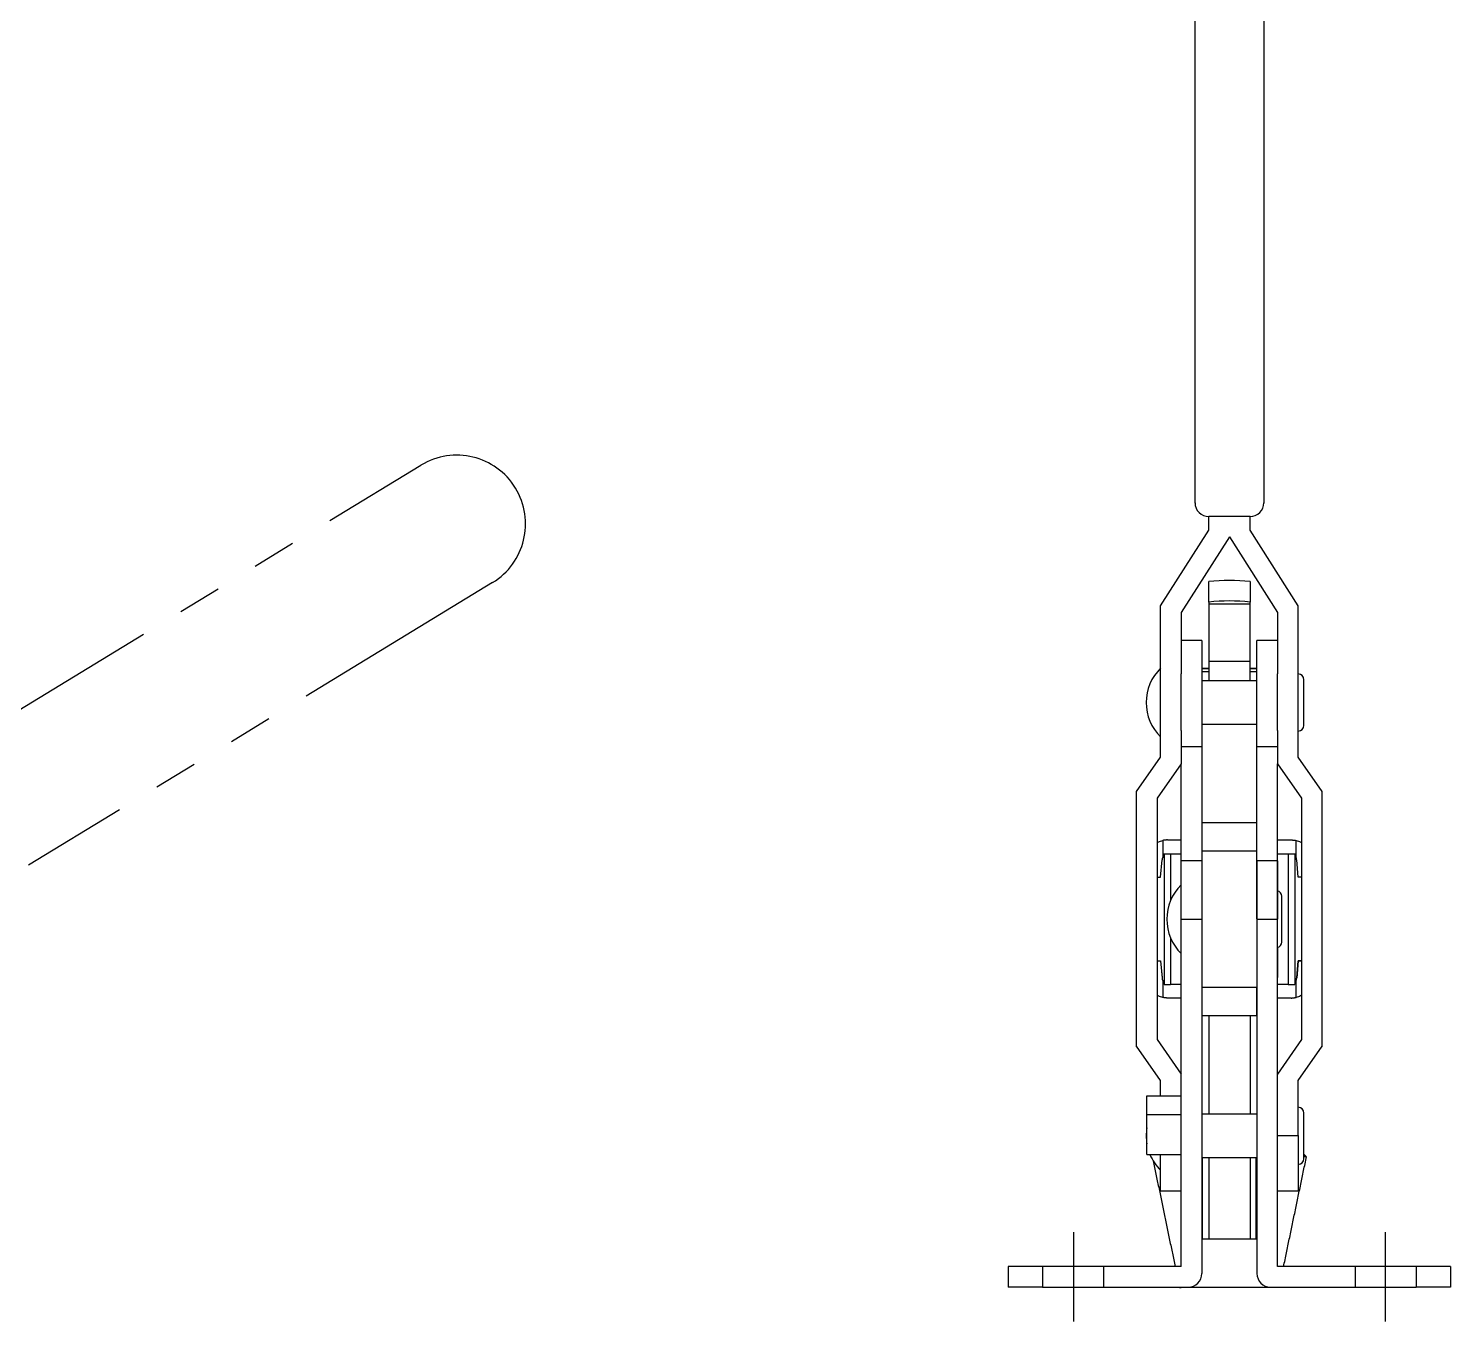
# Model space of a CAD drawing. Header units: millimetres. Extents: x 32 to 447, y 35 to 549.
# Drawn here: x 240.5 to 447.2, y 186.9 to 374.9 of the extents above; entities that cross this region are included whole.
import ezdxf

# ---------------------------------------------------------------- set-up
doc = ezdxf.new("R2010")
doc.units = ezdxf.units.MM
for name, pattern in [('CENTER', [50.8, 31.75, -6.35, 6.35, -6.35]), ('DASHED', [19.05, 12.7, -6.35]), ('PHANTOM', [63.5, 31.75, -6.35, 6.35, -6.35, 6.35, -6.35])]:
    doc.linetypes.add(name, pattern=pattern)
doc.layers.add('CENTER', color=1, linetype='CENTER')

msp = doc.modelspace()

# ---------------------------------------------------------------- linework, layer by layer
at = {"color": 7, "linetype": 'Continuous'}
for p, q in [((410.06, 305.93), (410.06, 384.93)), ((410.06, 305.93), (410.06, 384.93)), ((420.06, 384.93), (420.06, 305.93)), ((420.06, 384.93), (420.06, 305.93)), ((410.06, 305.85), (410.06, 305.93)), ((410.06, 305.85), (410.06, 305.93)), ((418.06, 303.93), (412.06, 303.93)), ((412.06, 301.93), (412.06, 303.93)), ((418.06, 303.93), (412.06, 303.93)), ((412.06, 301.93), (412.06, 303.93)), ((418.06, 301.93), (418.06, 303.93)), ((418.06, 301.93), (418.06, 303.93)), ((420.06, 305.93), (420.06, 305.85)), ((420.06, 305.93), (420.06, 305.85)), ((405.06, 290.93), (412.06, 301.93)), ((405.06, 290.93), (412.06, 301.93)), ((425.06, 290.93), (418.06, 301.93)), ((425.06, 290.93), (418.06, 301.93)), ((415.06, 300.96), (408.06, 289.96)), ((415.06, 300.96), (422.06, 289.96)), ((415.06, 300.87), (415.06, 300.96)), ((415.06, 300.87), (415.06, 300.96)), ((412.06, 291.49), (412.06, 294.48)), ((412.06, 291.49), (412.06, 294.48)), ((418.06, 294.48), (418.06, 291.49)), ((418.06, 294.48), (418.06, 291.49)), ((412.06, 291.49), (412.06, 291.22)), ((412.06, 291.49), (412.06, 291.22)), ((418.06, 291.22), (418.06, 291.49)), ((418.06, 291.22), (418.06, 291.49)), ((405.06, 268.93), (405.06, 290.93)), ((405.06, 268.93), (405.06, 290.93)), ((408.06, 289.96), (408.06, 281.05)), ((408.06, 289.96), (408.06, 281.05)), ((412.06, 291.22), (418.06, 291.22)), ((412.06, 291.22), (412.06, 282.89)), ((412.06, 291.22), (412.06, 282.89)), ((418.06, 282.89), (418.06, 291.22)), ((418.06, 282.89), (418.06, 291.22)), ((422.06, 289.96), (422.06, 281.05)), ((422.06, 289.96), (422.06, 281.05)), ((425.06, 268.93), (425.06, 290.93)), ((425.06, 268.93), (425.06, 290.93)), ((411.06, 285.89), (411.06, 270.44)), ((411.06, 285.89), (411.06, 270.44)), ((419.06, 270.44), (419.06, 285.89)), ((419.06, 270.44), (419.06, 285.89)), ((412.06, 282.89), (418.06, 282.89)), ((412.06, 282.89), (412.06, 280.04)), ((412.06, 282.89), (412.06, 280.04)), ((418.06, 280.04), (418.06, 282.89)), ((418.06, 280.04), (418.06, 282.89)), ((408.06, 272.81), (408.06, 281.05)), ((408.06, 272.81), (408.06, 281.05)), ((422.06, 272.81), (422.06, 281.05)), ((422.06, 272.81), (422.06, 281.05)), ((425.88, 273.56), (425.88, 280.21)), ((425.88, 273.56), (425.88, 280.21)), ((408.06, 272.81), (408.06, 267.99)), ((408.06, 272.81), (408.06, 267.99)), ((422.06, 272.81), (422.06, 267.99)), ((422.06, 272.81), (422.06, 267.99)), ((401.56, 263.93), (405.06, 268.93)), ((401.56, 263.93), (405.06, 268.93)), ((411.06, 270.44), (408.06, 270.44)), ((411.06, 270.44), (408.06, 270.44)), ((411.06, 270.44), (411.06, 258.79)), ((411.06, 270.44), (411.06, 258.79)), ((422.06, 270.44), (419.06, 270.44)), ((419.06, 258.79), (419.06, 270.44)), ((422.06, 270.44), (419.06, 270.44)), ((419.06, 258.79), (419.06, 270.44)), ((428.56, 263.93), (425.06, 268.93)), ((428.56, 263.93), (425.06, 268.93)), ((408.06, 267.99), (404.56, 262.99)), ((408.06, 267.98), (408.06, 267.99)), ((408.06, 267.98), (408.06, 267.99)), ((408.06, 253.89), (408.06, 267.98)), ((408.06, 253.88), (408.06, 267.98)), ((422.06, 267.99), (425.56, 262.99)), ((422.06, 267.98), (422.06, 267.99)), ((422.06, 267.98), (422.06, 267.99)), ((422.06, 253.89), (422.06, 267.98)), ((422.06, 253.88), (422.06, 267.98)), ((401.56, 226.93), (401.56, 263.93)), ((401.56, 226.93), (401.56, 263.93)), ((404.56, 262.99), (404.56, 227.88)), ((404.56, 262.99), (404.56, 227.88)), ((425.56, 262.99), (425.56, 227.88)), ((425.56, 262.99), (425.56, 227.88)), ((428.56, 226.93), (428.56, 263.93)), ((428.56, 226.93), (428.56, 263.93)), ((411.06, 258.79), (411.06, 255.3)), ((411.06, 258.79), (411.06, 255.3)), ((419.06, 255.3), (419.06, 258.79)), ((419.06, 255.3), (419.06, 258.79)), ((405.36, 256.84), (405.36, 254.32)), ((405.36, 256.84), (405.36, 254.32)), ((424.76, 254.32), (424.76, 256.84)), ((424.76, 254.32), (424.76, 256.84)), ((405.56, 254.91), (405.56, 254.92)), ((405.56, 254.91), (405.56, 254.92)), ((405.56, 254.91), (405.56, 235.91)), ((405.56, 254.91), (405.56, 235.91)), ((406.5, 254.91), (408.06, 254.91)), ((406.5, 254.91), (406.5, 248.09)), ((406.5, 254.91), (406.5, 248.09)), ((408.06, 255.15), (408.06, 255.15)), ((408.06, 255.03), (408.06, 255.15)), ((408.06, 255.15), (408.06, 255.15)), ((408.06, 255.03), (408.06, 255.15)), ((419.06, 255.3), (411.06, 255.3)), ((411.06, 255.3), (411.06, 245.39)), ((411.06, 255.3), (411.06, 245.23)), ((419.06, 245.43), (419.06, 255.3)), ((422.06, 255.15), (422.06, 255.15)), ((422.06, 255.03), (422.06, 255.15)), ((422.06, 255.15), (422.06, 255.15)), ((422.06, 255.03), (422.06, 255.15)), ((422.06, 254.91), (423.62, 254.91)), ((422.06, 254.91), (423.62, 254.91)), ((423.62, 254.91), (423.62, 235.91)), ((423.62, 254.91), (423.62, 235.91)), ((424.56, 254.91), (424.56, 254.92)), ((424.56, 254.91), (424.56, 254.92)), ((424.56, 254.91), (424.56, 235.91)), ((424.56, 254.91), (424.56, 235.91)), ((405.06, 251.52), (405.28, 254.01)), ((405.06, 251.52), (405.28, 254.01)), ((408.06, 245.39), (408.06, 253.89)), ((408.06, 245.38), (408.06, 253.88)), ((419.06, 253.88), (419.06, 245.38)), ((422.06, 245.39), (422.06, 253.89)), ((422.06, 253.88), (422.06, 245.38)), ((425.06, 251.52), (424.84, 254.01)), ((425.06, 251.52), (424.84, 254.01)), ((404.56, 251.52), (405.06, 251.52)), ((404.56, 251.52), (405.06, 251.52)), ((419.06, 250.77), (419.06, 250.77)), ((425.56, 251.52), (425.06, 251.52)), ((425.56, 251.52), (425.06, 251.52)), ((419.06, 249.7), (419.06, 249.7)), ((422.68, 248.71), (422.68, 248.72)), ((422.68, 248.71), (422.68, 248.72)), ((422.68, 242.06), (422.68, 248.71)), ((422.68, 242.06), (422.68, 248.71)), ((408.06, 194.89), (408.06, 245.39)), ((408.06, 245.39), (411.06, 245.39)), ((411.06, 245.39), (411.06, 193.89)), ((419.06, 245.39), (422.06, 245.39)), ((419.06, 245.39), (419.06, 193.89)), ((422.06, 194.89), (422.06, 245.39)), ((406.5, 242.7), (406.5, 235.91)), ((406.5, 242.7), (406.5, 235.91)), ((419.06, 242.25), (419.06, 240.94)), ((419.06, 240.94), (419.06, 236.89)), ((422.06, 241.27), (422.06, 240.94)), ((422.06, 237.9), (422.06, 241.27)), ((422.06, 240.94), (422.06, 236.89)), ((404.56, 239.32), (405.06, 239.32)), ((404.56, 239.32), (405.06, 239.32)), ((404.56, 239.32), (405.06, 239.32)), ((404.56, 239.32), (405.06, 239.32)), ((405.06, 239.32), (405.28, 236.83)), ((405.06, 239.32), (405.06, 239.32)), ((405.06, 239.32), (405.28, 236.84)), ((405.06, 239.32), (405.28, 236.83)), ((405.06, 239.32), (405.06, 239.32)), ((405.06, 239.32), (405.28, 236.84)), ((408.06, 236.89), (408.06, 237.9)), ((408.06, 236.89), (408.06, 237.9)), ((422.06, 236.89), (422.06, 237.9)), ((425.06, 239.32), (424.84, 236.83)), ((424.84, 236.84), (425.06, 239.32)), ((425.06, 239.32), (424.84, 236.83)), ((424.84, 236.84), (425.06, 239.32)), ((425.06, 239.32), (425.06, 239.32)), ((425.06, 239.32), (425.56, 239.32)), ((425.56, 239.32), (425.06, 239.32)), ((425.56, 239.32), (425.06, 239.32)), ((425.06, 239.32), (425.06, 239.32)), ((425.06, 239.32), (425.56, 239.32)), ((405.28, 236.84), (405.28, 236.83)), ((405.28, 236.84), (405.28, 236.83)), ((405.36, 236.52), (405.36, 234)), ((405.36, 236.52), (405.36, 234)), ((408.06, 235.91), (406.5, 235.91)), ((408.06, 235.91), (406.5, 235.91)), ((423.62, 235.91), (422.06, 235.91)), ((423.62, 235.91), (422.06, 235.91)), ((424.76, 234), (424.76, 236.52)), ((424.76, 234), (424.76, 236.52)), ((424.84, 236.83), (424.84, 236.84)), ((424.84, 236.83), (424.84, 236.84)), ((419.06, 235.48), (411.06, 235.48)), ((419.06, 235.48), (411.06, 235.48)), ((419.06, 231.52), (419.06, 235.48)), ((412.06, 231.4), (412.06, 217.04)), ((414.2, 231.4), (414.2, 231.39)), ((418.06, 231.4), (418.06, 217.04)), ((419.05, 231.39), (419.05, 231.4)), ((419.06, 231.4), (419.06, 231.52)), ((404.56, 227.88), (408.06, 222.88)), ((404.56, 227.88), (408.06, 222.88)), ((425.56, 227.88), (422.06, 222.88)), ((425.56, 227.88), (422.06, 222.88)), ((405.06, 221.93), (401.56, 226.93)), ((401.56, 226.85), (401.56, 226.93)), ((401.56, 226.85), (401.56, 226.93)), ((425.06, 221.93), (428.56, 226.93)), ((428.56, 226.85), (428.56, 226.93)), ((428.56, 226.85), (428.56, 226.93)), ((405.06, 220.7), (405.06, 221.93)), ((405.06, 219.71), (405.06, 221.93)), ((425.06, 213.93), (425.06, 221.93)), ((425.06, 213.93), (425.06, 221.93)), ((403.06, 217), (403.06, 219.71)), ((403.06, 219.71), (408.06, 219.71)), ((425.88, 210.56), (425.88, 217.21)), ((425.88, 210.56), (425.88, 217.21)), ((403.06, 217), (408.06, 217)), ((403.06, 211.17), (403.06, 217)), ((422.06, 213.93), (425.06, 213.93)), ((422.06, 213.93), (425.06, 213.93)), ((425.06, 213.93), (425.06, 205.89)), ((425.06, 213.93), (425.06, 205.89)), ((403.06, 211.17), (408.06, 211.17)), ((405.06, 205.89), (405.06, 211.17)), ((405.06, 205.89), (405.06, 211.17)), ((411.16, 198.89), (411.16, 210.74)), ((412.06, 210.74), (412.06, 198.89)), ((418.06, 210.74), (418.06, 198.89)), ((418.96, 198.89), (418.96, 210.74)), ((411.16, 198.89), (411.06, 198.89)), ((418.96, 198.89), (411.16, 198.89)), ((412.06, 198.89), (411.34, 198.89)), ((418.06, 198.89), (412.06, 198.89)), ((418.77, 198.89), (418.06, 198.89)), ((419.06, 198.89), (418.96, 198.89)), ((422.08, 198.89), (422.06, 198.89)), ((382.91, 194.89), (382.91, 191.89)), ((387.91, 194.89), (382.91, 194.89)), ((408.06, 194.89), (387.91, 194.89)), ((442.21, 194.89), (422.06, 194.89)), ((447.21, 194.89), (442.21, 194.89)), ((447.21, 194.89), (447.21, 191.89)), ((387.91, 191.89), (382.91, 191.89)), ((387.91, 191.89), (409.06, 191.89)), ((421.06, 191.89), (442.21, 191.89)), ((447.21, 191.89), (442.21, 191.89))]:
    msp.add_line(p, q, dxfattribs=at)
at = {"color": 3, "linetype": 'PHANTOM'}
for p, q in [((230.08, 270.3), (297.54, 311.4)), ((307.95, 294.32), (240.48, 253.22))]:
    msp.add_line(p, q, dxfattribs=at)
at = {"color": 3, "linetype": 'DASHED'}
for p, q in [((387.91, 194.89), (387.91, 191.89)), ((396.76, 194.89), (396.76, 191.89)), ((433.36, 194.89), (433.36, 191.89)), ((442.21, 194.89), (442.21, 191.89))]:
    msp.add_line(p, q, dxfattribs=at)
at = {"color": 7, "linetype": 'Continuous', "flags": 128}
for points in [[(411.06, 281.83), (411.14, 281.83), (411.56, 281.83), (412.06, 281.83)], [(412.06, 281.83), (411.56, 281.83), (411.14, 281.83), (411.06, 281.83)], [(411.06, 281.83), (411.16, 281.83), (411.61, 281.83), (412.06, 281.83)], [(412.06, 281.83), (411.61, 281.83), (411.16, 281.83), (411.06, 281.83)], [(412.06, 281.33), (411.69, 281.33), (411.1, 281.33), (411.06, 281.33)], [(412.06, 281.33), (411.69, 281.33), (411.1, 281.33), (411.06, 281.33)], [(418.06, 281.83), (418.29, 281.83), (418.78, 281.83), (419.06, 281.83)], [(419.06, 281.83), (418.78, 281.83), (418.29, 281.83), (418.06, 281.83)], [(418.06, 281.83), (418.51, 281.83), (418.95, 281.83), (419.06, 281.83)], [(419.06, 281.83), (418.95, 281.83), (418.51, 281.83), (418.06, 281.83)], [(419.06, 281.33), (419.02, 281.33), (418.42, 281.33), (418.06, 281.33)], [(419.06, 281.33), (419.02, 281.33), (418.42, 281.33), (418.06, 281.33)], [(404.56, 256.52), (404.88, 256.68), (405.36, 256.84)], [(404.56, 256.52), (404.88, 256.68), (405.36, 256.84)], [(406.06, 256.92), (407.2, 256.92), (408.06, 256.92)], [(406.06, 256.92), (407.2, 256.92), (408.06, 256.92)], [(422.06, 256.92), (422.92, 256.92), (424.06, 256.92)], [(422.06, 256.92), (422.92, 256.92), (424.06, 256.92)], [(424.76, 256.84), (425.23, 256.68), (425.56, 256.52)], [(424.76, 256.84), (425.23, 256.68), (425.56, 256.52)], [(405.36, 234), (404.88, 234.16), (404.56, 234.32)], [(405.36, 234), (404.88, 234.16), (404.56, 234.32)], [(408.06, 233.92), (407.2, 233.92), (406.06, 233.92)], [(408.06, 233.92), (407.2, 233.92), (406.06, 233.92)], [(424.06, 233.92), (422.92, 233.92), (422.06, 233.92)], [(424.06, 233.92), (422.92, 233.92), (422.06, 233.92)], [(425.56, 234.32), (425.23, 234.16), (424.76, 234)], [(425.56, 234.32), (425.23, 234.16), (424.76, 234)], [(426.26, 210.83), (426.17, 210.83), (425.9, 210.83), (425.88, 210.83)], [(426.26, 210.83), (426.16, 210.83), (425.89, 210.83), (425.88, 210.83)], [(422.31, 191.83), (422.22, 191.83), (421.95, 191.83), (421.52, 191.83), (420.92, 191.83), (420.18, 191.83), (419.32, 191.83), (418.35, 191.83), (417.3, 191.83), (416.19, 191.83), (415.06, 191.83), (413.92, 191.83), (412.82, 191.83), (411.77, 191.83), (410.8, 191.83), (409.93, 191.83), (409.19, 191.83), (408.6, 191.83), (408.16, 191.83), (407.9, 191.83), (407.81, 191.83), (407.81, 191.83)], [(419.06, 191.83), (418.16, 191.83), (417.07, 191.83), (415.93, 191.83), (414.76, 191.83), (413.61, 191.83), (412.49, 191.83), (411.43, 191.83), (411.06, 191.83)], [(422.31, 191.83), (422.21, 191.83), (422.06, 191.83)]]:
    msp.add_lwpolyline(points, dxfattribs=at)
at = {"color": 3, "linetype": 'PHANTOM'}
msp.add_arc((302.74, 302.86), 10, 301.353, 121.353, dxfattribs=at)
at = {"color": 7, "linetype": 'Continuous'}
for centre, radius, start, end in [((412.06, 305.93), 2, 180.0003, 270.0004), ((412.06, 305.93), 2, 180.0003, 270.0004), ((418.06, 305.93), 2, 269.9996, 359.9997), ((418.06, 305.93), 2, 269.9996, 359.9997), ((415.06, 267.1), 27.54, 83.7471, 96.2529), ((415.06, 264.11), 27.54, 83.7472, 96.2528), ((409.96, 276.89), 7, 134.4352, 225.5648), ((409.96, 276.89), 7, 134.4352, 225.5648), ((425.06, 280.21), 0.825, 0, 90), ((425.06, 280.21), 0.825, 0, 90), ((425.06, 273.56), 0.825, 270, 0), ((425.06, 273.56), 0.825, 270, 0), ((406.27, 253.92), 1, 156.2986, 174.9573), ((406.27, 253.92), 1, 156.2986, 174.9573), ((406.37, 649.26), 394.35, 269.8822, 270.0186), ((406.37, 649.26), 394.35, 269.8822, 270.0186), ((423.75, 648.93), 394.03, 269.9814, 270.1178), ((423.75, 648.93), 394.03, 269.9814, 270.1178), ((423.84, 253.92), 1, 5.0427, 23.7014), ((423.84, 253.92), 1, 5.0427, 23.7014), ((412.96, 245.39), 7, 134.4352, 225.5648), ((421.86, 248.72), 0.825, 0, 75.9703), ((421.86, 248.72), 0.825, 0, 75.9703), ((421.86, 248.71), 0.825, 0, 75.9703), ((421.86, 248.71), 0.825, 0, 75.9703), ((421.86, 242.06), 0.825, 284.0297, 0), ((421.86, 242.06), 0.825, 284.0297, 0), ((406.27, 236.92), 1, 185.0425, 203.7016), ((406.27, 236.92), 1, 185.0425, 203.7016), ((406.27, 236.92), 1, 185.0425, 203.7016), ((406.27, 236.92), 1, 185.0425, 203.7016), ((406.37, 629.04), 393.14, 269.882, 270.0188), ((406.37, 629.04), 393.14, 269.882, 270.0188), ((423.75, 628.72), 392.81, 269.9812, 270.118), ((423.75, 628.72), 392.81, 269.9812, 270.118), ((423.84, 236.92), 1, 336.2984, 354.9575), ((423.84, 236.92), 1, 336.2984, 354.9575), ((423.84, 236.92), 1, 336.2984, 354.9575), ((423.84, 236.92), 1, 336.2984, 354.9575), ((425.06, 217.21), 0.825, 0, 90), ((425.06, 217.21), 0.825, 0, 90), ((409.96, 213.89), 7, 170.3053, 189.6947), ((409.96, 213.89), 7, 202.857, 225.5648), ((425.06, 210.56), 0.825, 270, 0), ((425.06, 210.56), 0.825, 270, 0), ((409.06, 193.89), 2, 270, 0), ((421.06, 193.89), 2, 180, 270), ((408.06, 247.64), 55.81, 269.7351, 269.9918)]:
    msp.add_arc(centre, radius, start, end, dxfattribs=at)
for points in [[(411.06, 285.89), (408.06, 285.89)], [(422.06, 285.89), (419.06, 285.89)], [(419.06, 280.04), (411.06, 280.04)], [(419.06, 280.04), (411.06, 280.04)], [(411.06, 273.74), (419.06, 273.74)], [(411.06, 273.74), (419.06, 273.74)], [(419.06, 259.4), (411.06, 259.4)], [(406.06, 256.92), (405.36, 256.84)], [(406.06, 256.92), (405.36, 256.84)], [(424.06, 256.92), (424.76, 256.84)], [(424.06, 256.92), (424.76, 256.84)], [(411.06, 253.89), (408.06, 253.89)], [(422.06, 253.89), (419.06, 253.89)], [(419.06, 248.54), (419.06, 248.54)], [(419.06, 242.24), (419.06, 242.24)], [(419.06, 237.9), (419.06, 237.9)], [(406.06, 233.92), (405.36, 234)], [(406.06, 233.92), (405.36, 234)], [(424.06, 233.92), (424.76, 234)], [(424.06, 233.92), (424.76, 234)], [(411.06, 231.4), (419.06, 231.4)], [(419.06, 217.04), (411.06, 217.04)], [(419.06, 217.04), (411.06, 217.04)], [(426.26, 210.83), (425.88, 211.21)], [(426.26, 210.83), (425.88, 211.21)], [(403.98, 210.25), (407.17, 194.89)], [(411.06, 210.74), (419.06, 210.74)], [(411.06, 210.74), (419.06, 210.74)], [(422.94, 194.89), (426.26, 210.83)], [(405.06, 205.89), (408.06, 205.89)], [(405.06, 205.89), (408.06, 205.89)], [(422.06, 205.89), (425.06, 205.89)], [(422.06, 205.89), (425.06, 205.89)], [(407.79, 191.89), (407.81, 191.83)], [(422.31, 191.83), (422.32, 191.89)]]:
    msp.add_open_spline(points, degree=1, dxfattribs=at)
for points, knots in [([(405.36, 254.32), (405.41, 254.43), (405.47, 254.55), (405.55, 254.61), (405.56, 254.61)], [0, 0, 0, 0, 0.941712, 1, 1, 1, 1]), ([(405.36, 254.32), (405.41, 254.43), (405.47, 254.55), (405.55, 254.61), (405.56, 254.61)], [0, 0, 0, 0, 0.941712, 1, 1, 1, 1]), ([(424.56, 254.6), (424.57, 254.59), (424.66, 254.53), (424.71, 254.42), (424.76, 254.32)], [0, 0, 0, 0, 0.178998, 1, 1, 1, 1]), ([(424.56, 254.6), (424.57, 254.59), (424.66, 254.53), (424.71, 254.42), (424.76, 254.32)], [0, 0, 0, 0, 0.178998, 1, 1, 1, 1]), ([(405.56, 236.23), (405.54, 236.25), (405.46, 236.31), (405.4, 236.42), (405.36, 236.52)], [0, 0, 0, 0, 0.179004, 1, 1, 1, 1]), ([(405.36, 236.52), (405.41, 236.41), (405.47, 236.29), (405.55, 236.23), (405.56, 236.23)], [0, 0, 0, 0, 0.94172, 1, 1, 1, 1]), ([(405.56, 236.23), (405.54, 236.25), (405.46, 236.31), (405.4, 236.42), (405.36, 236.52)], [0, 0, 0, 0, 0.179004, 1, 1, 1, 1]), ([(405.36, 236.52), (405.41, 236.41), (405.47, 236.29), (405.55, 236.23), (405.56, 236.23)], [0, 0, 0, 0, 0.94172, 1, 1, 1, 1]), ([(424.76, 236.52), (424.7, 236.41), (424.65, 236.29), (424.56, 236.23), (424.56, 236.23)], [0, 0, 0, 0, 0.941713, 1, 1, 1, 1]), ([(424.76, 236.52), (424.7, 236.41), (424.65, 236.29), (424.56, 236.23), (424.56, 236.23)], [0, 0, 0, 0, 0.94172, 1, 1, 1, 1]), ([(424.76, 236.52), (424.7, 236.41), (424.65, 236.29), (424.56, 236.23), (424.56, 236.23)], [0, 0, 0, 0, 0.941713, 1, 1, 1, 1]), ([(424.76, 236.52), (424.7, 236.41), (424.65, 236.29), (424.56, 236.23), (424.56, 236.23)], [0, 0, 0, 0, 0.94172, 1, 1, 1, 1]), ([(411.34, 198.89), (411.25, 198.89), (411.18, 198.89), (411.08, 198.86), (411.06, 198.84), (411.06, 198.82)], [0, 0, 0, 0, 0.5, 0.5, 1, 1, 1, 1]), ([(419.06, 198.82), (419.06, 198.84), (419.03, 198.86), (418.93, 198.89), (418.86, 198.89), (418.77, 198.89)], [0, 0, 0, 0, 0.5, 0.5, 1, 1, 1, 1])]:
    msp.add_open_spline(points, degree=3, knots=knots, dxfattribs=at)
at = {"layer": 'CENTER', "color": 1, "linetype": 'CENTER'}
for p, q in [((392.41, 199.89), (392.41, 186.89)), ((437.71, 199.89), (437.71, 186.89))]:
    msp.add_line(p, q, dxfattribs=at)

doc.saveas('drawing.dxf')
